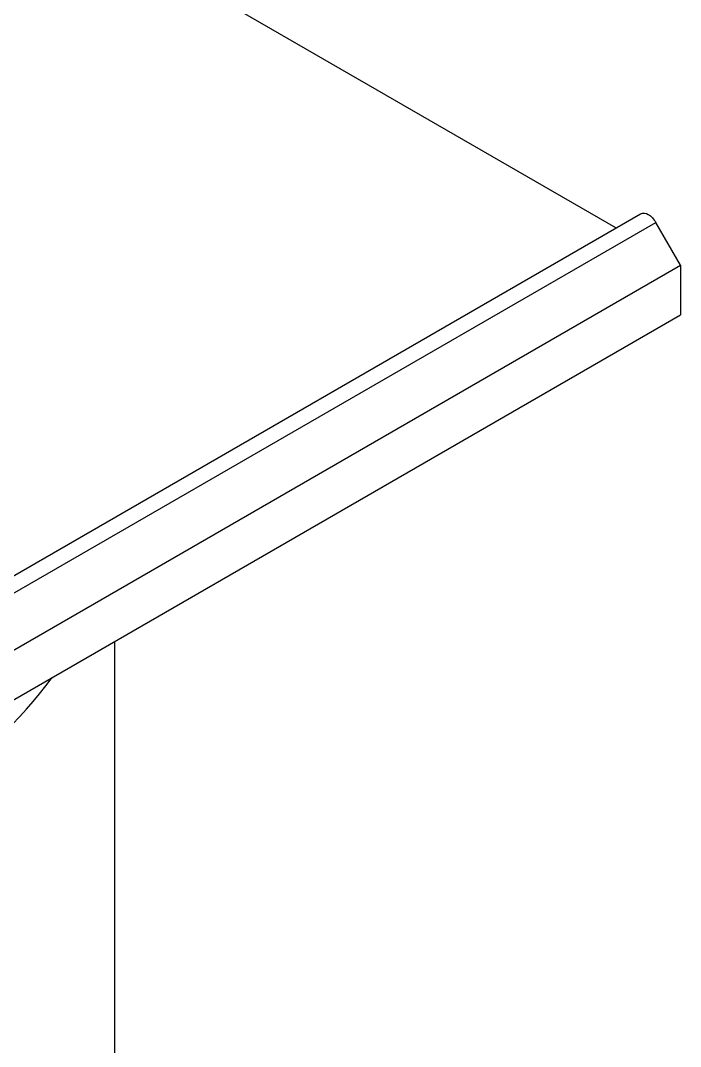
# Model space of a CAD drawing. Header units: millimetres. Extents: x 0 to 1189, y 0 to 841.
# Drawn here: x 768.5 to 811.9, y 382.9 to 450.4 of the extents above; entities that cross this region are included whole.
import ezdxf

# ---------------------------------------------------------------- set-up
doc = ezdxf.new("R2010")
doc.units = ezdxf.units.MM
doc.header["$LTSCALE"] = 65.395
doc.layers.get('0').update_dxf_attribs({"linetype": 'CONTINUOUS'})
doc.layers.add('SURFACES', color=7, linetype='CONTINUOUS')

msp = doc.modelspace()

# ---------------------------------------------------------------- linework, layer by layer
at = {"color": 7, "linetype": 'Continuous'}
for p, q in [((807.684, 436.764), (768.658, 459.295)), ((726.402, 389.836), (809.305, 437.7)), ((811.927, 434.315), (810.305, 437.123)), ((729.023, 386.451), (811.927, 434.315)), ((811.927, 434.315), (811.927, 431.049))]:
    msp.add_line(p, q, dxfattribs=at)
at = {"color": 9, "linetype": 'Continuous'}
msp.add_line((727.402, 389.259), (810.305, 437.123), dxfattribs=at)
at = {"color": 7, "linetype": 'Continuous'}
msp.add_open_spline([(809.305, 437.7), (809.45, 437.784), (809.789, 437.702), (810.092, 437.433), (810.241, 437.234), (810.305, 437.123)], degree=3, knots=[0, 0, 0, 0, 0.406512, 0.688267, 1, 1, 1, 1], dxfattribs=at)
at = {"color": 9, "linetype": 'Continuous'}
msp.add_open_spline([(759.466, 397.65), (760.616, 398.314), (764.752, 400.93), (768.471, 404.296), (770.582, 407.175)], degree=3, knots=[0, 0, 0, 0, 0.271162, 1, 1, 1, 1], dxfattribs=at)
at = {"layer": 'SURFACES', "color": 7, "linetype": 'Continuous'}
for p, q in [((729.023, 383.185), (811.927, 431.049)), ((774.696, 409.554), (774.696, 346.659))]:
    msp.add_line(p, q, dxfattribs=at)

doc.saveas('drawing.dxf')
